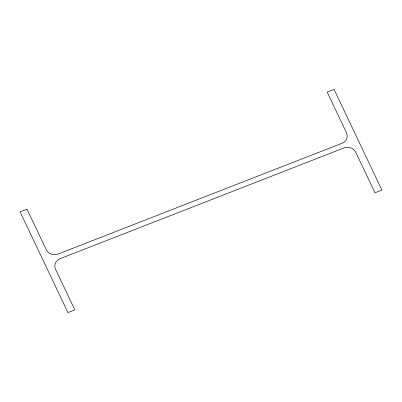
<?xml version="1.0" encoding="UTF-8"?>
<svg xmlns="http://www.w3.org/2000/svg" width="402" height="402" viewBox="0 0 402 402"><rect width="100%" height="100%" fill="white"/><g stroke="black" fill="none" stroke-linecap="round" stroke-linejoin="round"><path stroke-width="0.6" d="M27.004 209.191L20.1 211.884L67.938 312.6L74.842 309.907L55.506 269.199A8.774 8 2.2 0 1 60.054 258.697L344.122 147.881A8.774 8 2.2 0 1 355.659 152.102L374.996 192.809L381.9 190.116L334.062 89.4L327.158 92.093L346.494 132.801A8.774 8 2.2 0 1 341.946 143.303L57.878 254.119A8.774 8 2.2 0 1 46.341 249.898L27.004 209.191"/></g></svg>
